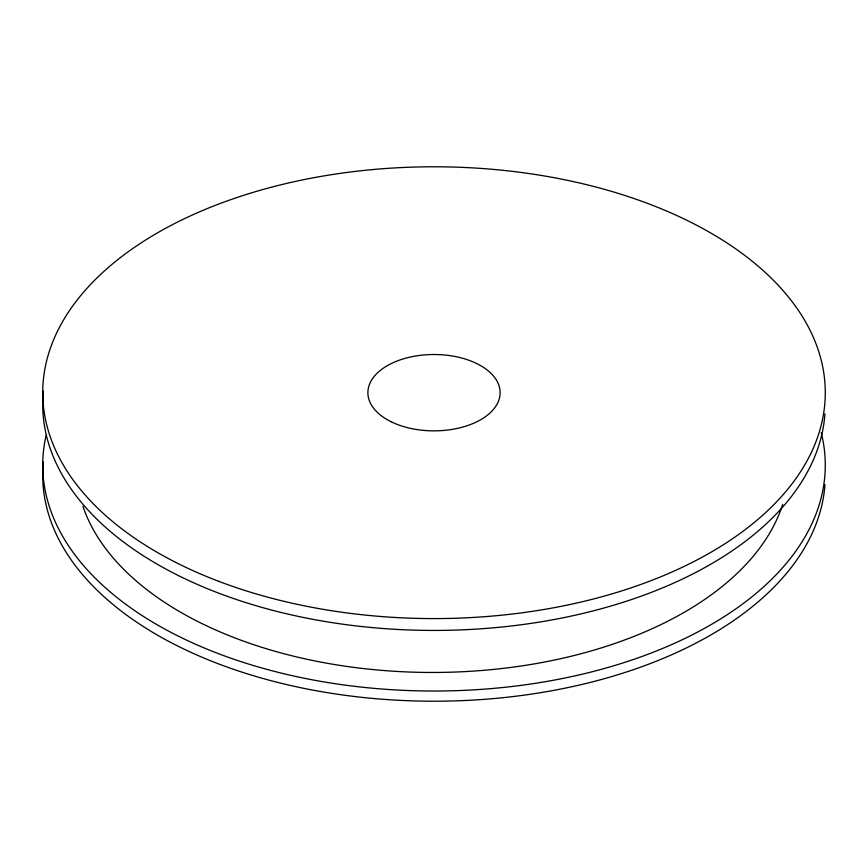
<?xml version="1.0" encoding="UTF-8"?>
<svg xmlns="http://www.w3.org/2000/svg" width="868" height="868" viewBox="0 0 868 868"><rect width="100%" height="100%" fill="white"/><g stroke="black" fill="none" stroke-linecap="round" stroke-linejoin="round"><path stroke-width="1.3" d="M824.947 484.626A391.284 225.908 0 0 1 414.405 700.932A391.284 225.908 0 0 1 43.4 462.004M821.247 432.785A391.284 225.908 0 0 1 436.148 691.026A391.284 225.908 0 0 1 46.156 435.237M824.947 413.852A391.284 225.908 0 0 1 414.405 630.146A391.284 225.908 0 0 1 43.4 391.218M782.708 504.351A356.195 205.651 0 0 1 434.239 672.461A356.195 205.651 0 0 1 82.937 506.337M390.947 421.653A66.109 38.17 0 0 0 498.981 399.736A66.109 38.17 0 0 0 412.083 356.672A66.109 38.17 0 0 0 390.947 421.653M218.736 581.332A391.284 225.908 0 0 0 824.6 405.996A391.284 225.908 0 0 0 258.664 190.732A391.284 225.908 0 0 0 218.736 581.332"/></g></svg>
